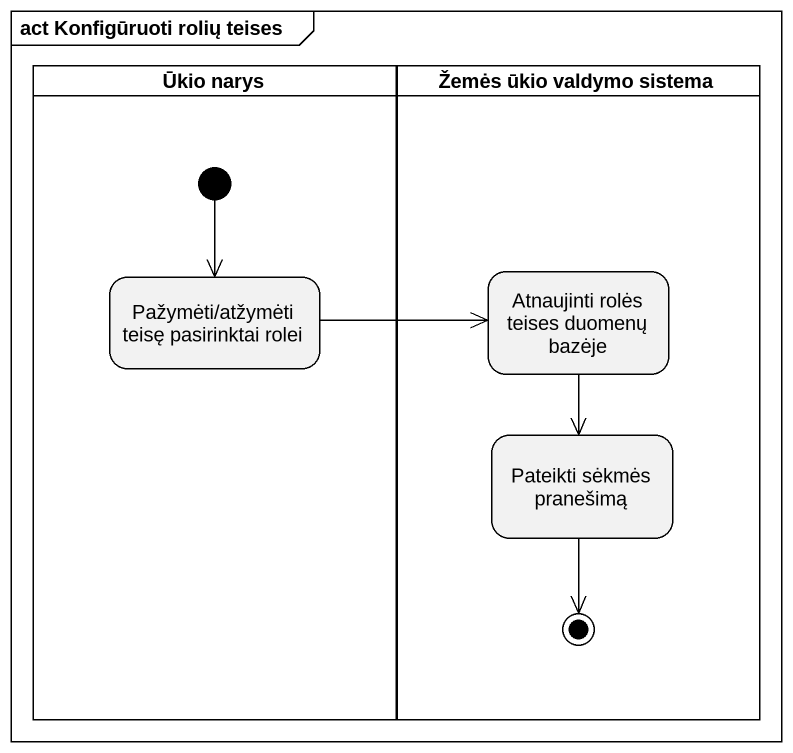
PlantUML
@startuml
mainframe act Konfigūruoti rolių teises
hide empty description
state "Ūkio narys" as Ūkio_narys <<partition>> {
  state "Pažymėti/atžymėti teisę pasirinktai rolei" as Pažymėti_atžymėti_teisę
  [*] --> Pažymėti_atžymėti_teisę
}
state "Žemės ūkio valdymo sistema" as Žemės_ūkio_valdymo_sistema <<partition>> {
  state "Atnaujinti rolės teises duomenų bazėje" as Atnaujinti_rolės_teises
  state "Pateikti sėkmės pranešimą" as Pateikti_sėkmės_pranešimą
  Pateikti_sėkmės_pranešimą --> [*]
}
Pažymėti_atžymėti_teisę -right-> Atnaujinti_rolės_teises
Atnaujinti_rolės_teises --> Pateikti_sėkmės_pranešimą
@enduml
